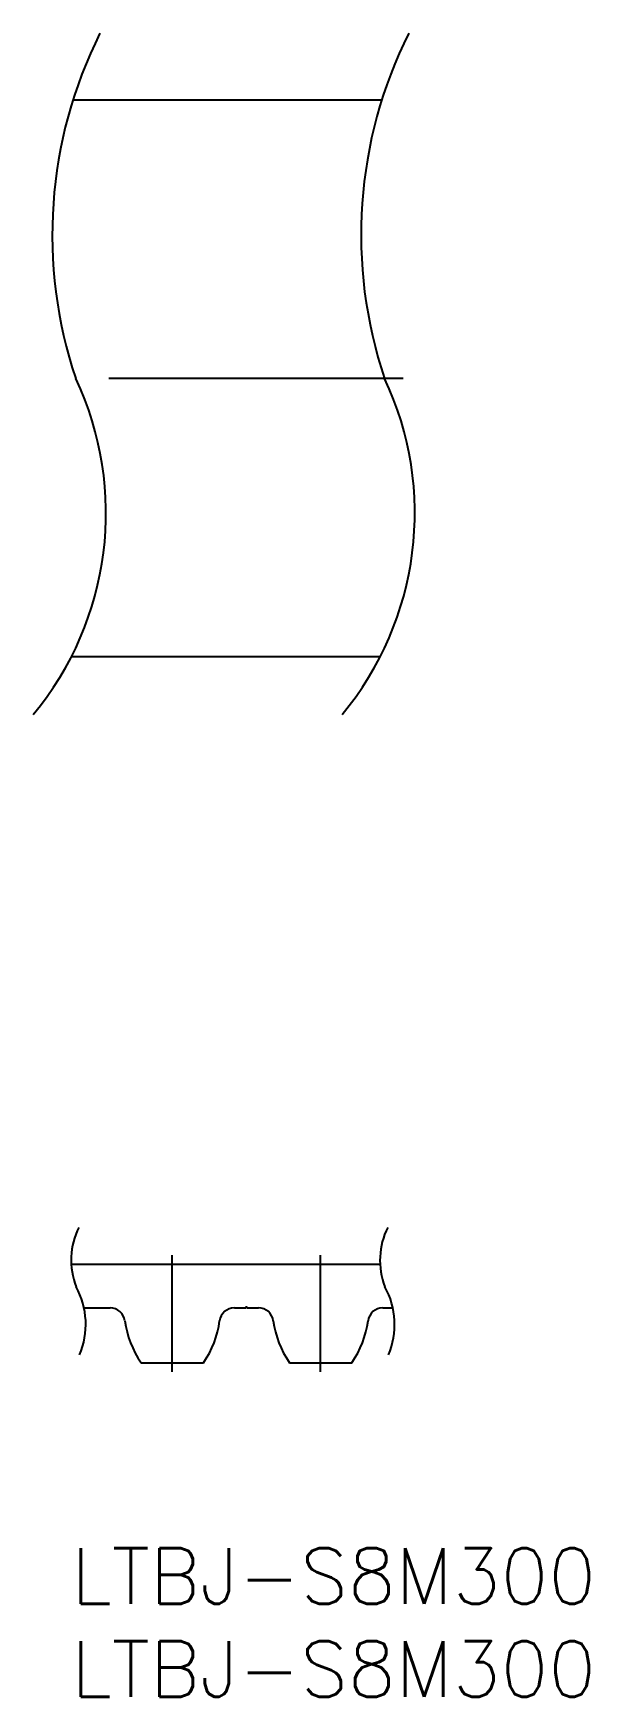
# Model space of a CAD drawing. Extents: x -2.1 to 27.9, y -8 to 81.6.
import ezdxf

# ---------------------------------------------------------------- set-up
doc = ezdxf.new("R2010")
doc.units = 0
doc.header["$LTSCALE"] = 0.5
doc.linetypes.add('CENTER', pattern=[50.8, 31.75, -6.35, 6.35, -6.35])
for name, color, linetype in [('MSM_CENTER', 1, 'CENTER'), ('MSM_CONTINUOUS', 7, 'CONTINUOUS'), ('MSM_NARROW', 5, 'CONTINUOUS'), ('MSM_PART_NUMBER', 7, 'CONTINUOUS')]:
    doc.layers.add(name, color=color, linetype=linetype)
doc.styles.get("Standard").update_dxf_attribs({"font": 'txt.shx', "height": 3, "bigfont": 'bigfont.shx'})

# ---------------------------------------------------------------- blocks, each defined once
blk = doc.blocks.new('*U4')
at = {"layer": 'MSM_PART_NUMBER'}
blk.add_text('LTBJ-S8M300', height=3, dxfattribs=at).set_placement((0, -3))
blk = doc.blocks.new('*U5')
at = {"layer": 'MSM_PART_NUMBER'}
blk.add_text('LTBJ-S8M300', height=3, dxfattribs=at).set_placement((0, -8))

msp = doc.modelspace()

# ---------------------------------------------------------------- linework, layer by layer
at = {"layer": 'MSM_CENTER'}
for p, q in [((17.893, 63.037), (-0.759, 63.037)), ((5.445, 9.5), (5.445, 15.8)), ((13.445, 9.5), (13.445, 15.8))]:
    msp.add_line(p, q, dxfattribs=at)
at = {"layer": 'MSM_CONTINUOUS'}
for p, q in [((16.736, 78.037), (0.085, 78.037)), ((16.651, 48.037), (0, 48.037)), ((16.651, 15.3), (0, 15.3)), ((0.687, 12.95), (2.098, 12.95)), ((8.791, 12.95), (9.405, 12.95)), ((9.415, 12.99), (9.415, 12.96)), ((9.465, 13), (9.425, 13)), ((9.475, 12.96), (9.475, 12.99)), ((9.485, 12.95), (10.098, 12.95)), ((16.791, 12.95), (17.338, 12.95)), ((3.763, 10), (7.127, 10)), ((11.763, 10), (15.127, 10))]:
    msp.add_line(p, q, dxfattribs=at)
for centre, radius, start, end in [((2.098, 12.15), 0.8, 7.66226, 90), ((8.791, 12.15), 0.8, 90, 172.33774), ((9.405, 12.96), 0.01, 270, 0), ((9.425, 12.99), 0.01, 90, 180), ((9.465, 12.99), 0.01, 0, 90), ((9.485, 12.96), 0.01, 180, 270), ((10.098, 12.15), 0.8, 7.66226, 90), ((16.791, 12.15), 0.8, 90, 172.33774), ((8.045, 12.95), 5.2, 187.66226, 214.5627), ((2.845, 12.95), 5.2, 325.4373, 352.33774), ((16.045, 12.95), 5.2, 187.66226, 214.5627), ((10.845, 12.95), 5.2, 325.4373, 352.33774)]:
    msp.add_arc(centre, radius, start, end, dxfattribs=at)
at = {"layer": 'MSM_NARROW'}
for centre, radius, start, end in [((23.212, 70.777), 24.239, 153.36362, 198.62146), ((39.863, 70.777), 24.239, 153.36362, 198.62146), ((-15.11, 55.782), 16.98, 320.27459, 25.29426), ((1.541, 55.782), 16.98, 320.27459, 25.29426), ((3.972, 15.526), 3.979, 153.62112, 201.05288), ((20.623, 15.526), 3.979, 153.62112, 201.05288), ((-3.436, 12.065), 4.217, 336.98248, 28.80006), ((13.215, 12.065), 4.217, 336.98248, 28.80006)]:
    msp.add_arc(centre, radius, start, end, dxfattribs=at)

# ---------------------------------------------------------------- block references
at = {"layer": 'MSM_CONTINUOUS'}
for name in ['*U4', '*U5']:
    msp.add_blockref(name, (0, 0), dxfattribs=at)

doc.saveas('drawing.dxf')
